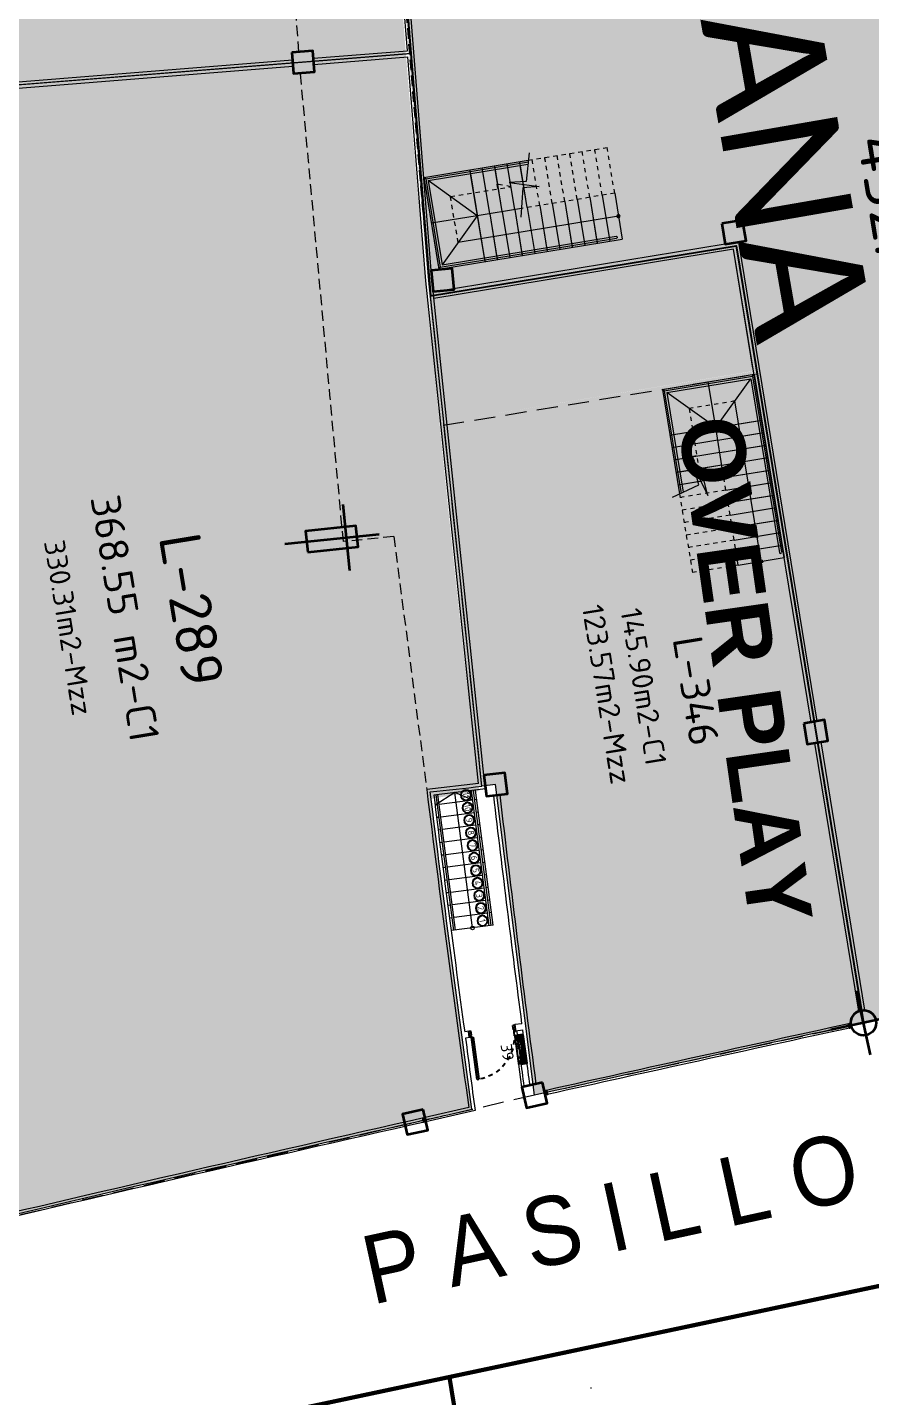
# Model space of a CAD drawing. Header units: metres. Extents: x 2 to 659295185, y -28 to 1124222152.
# Drawn here: x 655485.96 to 655505.94, y 1126434.45 to 1126466.88 of the extents above; entities that cross this region are included whole.
import ezdxf
from ezdxf.enums import TextEntityAlignment as Align

# ---------------------------------------------------------------- set-up
doc = ezdxf.new("R2010")
doc.units = ezdxf.units.M
doc.header["$MEASUREMENT"] = 0
for name, pattern in [('CCSM_C1_CUERPO CK$0$CONTINUA', [0]), ('CCSM_C1_CUERPO CK$0$DASHED', [0.75, 0.5, -0.25]), ('CCSM_C1_CUERPO CK$0$HIDDEN', [0.375, 0.25, -0.125]), ('CCSM_C1_CUERPO EL$0$DASHED', [0.75, 0.5, -0.25]), ('CCSM_C1_CUERPO QR$0$CONTINUA', [0]), ('CCSM_C1_CUERPO QR$0$DASHED2', [0.375, 0.25, -0.125]), ('CCSM_C1_CUERPO QR$0$HIDDEN', [0.375, 0.25, -0.125]), ('CONTINUA', [0]), ('DASHDOT', [1, 0.5, -0.25, 0, -0.25]), ('DASHED', [0.75, 0.5, -0.25]), ('HIDDEN', [0.375, 0.25, -0.125])]:
    doc.linetypes.add(name, pattern=pattern)
doc.layers.get('0').update_dxf_attribs({"linetype": 'CONTINUOUS'})
for name, color, linetype in [('AREAS ESTACIONAMIENTO', 150, 'CONTINUOUS'), ('CCSM_C1_CUERPO BJ$0$A-LOCAL ID', 7, 'CONTINUOUS'), ('CCSM_C1_CUERPO BJ$0$ID_Nº LOCAL', 7, 'CONTINUOUS'), ('CCSM_C1_CUERPO CK$0$A-EQUIPOS', 9, 'CONTINUOUS'), ('CCSM_C1_CUERPO CK$0$A-FRENTE DE LOCAL', 4, 'CONTINUOUS'), ('CCSM_C1_CUERPO CK$0$A-LOCAL ID', 7, 'CONTINUOUS'), ('CCSM_C1_CUERPO CK$0$A-MARCOS LOCALES', 4, 'CONTINUOUS'), ('CCSM_C1_CUERPO CK$0$A-PARED', 2, 'CCSM_C1_CUERPO CK$0$CONTINUA'), ('CCSM_C1_CUERPO CK$0$A-PROYECCIONES SUP', 5, 'CCSM_C1_CUERPO CK$0$DASHED'), ('CCSM_C1_CUERPO CK$0$ID_AREA EXACTA', 7, 'CONTINUOUS'), ('CCSM_C1_CUERPO CK$0$ID_Nº LOCAL', 7, 'CONTINUOUS'), ('CCSM_C1_CUERPO CK$0$ID_RUBRO', 7, 'CONTINUOUS'), ('CCSM_C1_CUERPO EL$0$A-PROYECCIONES', 5, 'CCSM_C1_CUERPO EL$0$DASHED'), ('CCSM_C1_CUERPO QR$0$A-EQUIPOS', 9, 'CONTINUOUS'), ('CCSM_C1_CUERPO QR$0$A-FRENTE DE LOCAL', 4, 'CONTINUOUS'), ('CCSM_C1_CUERPO QR$0$A-LOCAL ID', 7, 'CONTINUOUS'), ('CCSM_C1_CUERPO QR$0$A-MARCOS LOCALES', 4, 'CONTINUOUS'), ('CCSM_C1_CUERPO QR$0$A-PARED', 2, 'CCSM_C1_CUERPO QR$0$CONTINUA'), ('CCSM_C1_CUERPO QR$0$A-PUERTA', 5, 'CCSM_C1_CUERPO QR$0$CONTINUA'), ('CCSM_C1_CUERPO QR$0$A-VISTA 4', 8, 'CONTINUOUS'), ('CCSM_C1_CUERPO QR$0$A_PROYECCION', 5, 'CONTINUOUS'), ('CCSM_C1_CUERPO QR$0$ID_AREA EXACTA', 7, 'CONTINUOUS'), ('CCSM_C1_CUERPO QR$0$ID_Nº LOCAL', 7, 'CONTINUOUS'), ('CCSM_C1_CUERPO QR$0$ID_RUBRO', 7, 'CONTINUOUS'), ('CCSM_XREF KIOSKOSE$0$Kiosco General', 154, 'CONTINUOUS')]:
    doc.layers.add(name, color=color, linetype=linetype)
doc.layers.add('CCSM_C1_CUERPO CK$0$A-AREAS COMERCIALES', color=151, linetype='CONTINUOUS', plot=False)
doc.layers.add('CCSM_C1_CUERPO QR$0$A-AREAS COMERCIALES', color=151, linetype='CONTINUOUS', plot=False)
for name, color, linetype, lineweight in [('CCSM_C1_CUERPO CK$0$ENUMERACIÓN DE CAJETIN DE EXTINSIÓN', 8, 'CONTINUOUS', 0), ('CCSM_XREF ESTRUCTURA15$0$E-CA-COLUMNA', 2, 'CONTINUOUS', 35), ('CCSM_XREF ESTRUCTURA15$0$E-CK-COLUMNA', 2, 'CONTINUOUS', 35), ('CCSM_XREF ESTRUCTURA15$0$E-CQ-COLUMNA', 2, 'CONTINUOUS', 35), ('LOCALES ASIGNADOS', 41, 'DASHDOT', 0), ('NOMBRES LOCATARIOS', 7, 'CONTINUA', 0), ('PTO DE UNIÓN', 57, 'CONTINUOUS', 50), ('XREF ESCALERAS', 252, 'CONTINUOUS', 0)]:
    doc.layers.add(name, color=color, linetype=linetype, lineweight=lineweight)
doc.styles.add('CCSM_C1_CUERPO BJ$0$ROMANS', font='romans__.ttf')
doc.styles.add('CCSM_C1_CUERPO BJ$0$sigo', font='arial.ttf', dxfattribs={"width": 0.9})
doc.styles.add('CCSM_C1_CUERPO CK$0$ROMANS', font='romans__.ttf')
doc.styles.add('CCSM_C1_CUERPO QR$0$ROMANS', font='romans__.ttf')
doc.styles.get("Standard").update_dxf_attribs({"font": 'tahoma.ttf'})

# ---------------------------------------------------------------- blocks, each defined once
blk = doc.blocks.new('CCSM_C1_CUERPO QR$0$IDENT LOCAL')
at = {"style": 'CCSM_C1_CUERPO QR$0$ROMANS'}
for tag, height, p in [('NºLOCAL', 0.7, (0.038, 1.827)), ('AREA-EXACTA', 0.5, (0, 0.85)), ('RUBRO', 0.35, (0, 0)), ('USO', 0.35, (0, -0.85))]:
    blk.add_attdef(tag, text='', height=height, dxfattribs=at).set_placement(p, align=Align.BOTTOM_CENTER)
blk = doc.blocks.new('CCSM_C1_CUERPO CK$0$MARCO LOCAL-COLUMNA')
at = {"layer": 'CCSM_C1_CUERPO CK$0$A-MARCOS LOCALES'}
for points in [[(655585.123, 1126575.588), (655585.173, 1126575.588), (655585.173, 1126575.488), (655585.123, 1126575.488)], [(655585.128, 1126575.583), (655585.168, 1126575.583), (655585.168, 1126575.493), (655585.128, 1126575.493)]]:
    blk.add_lwpolyline(points, close=True, dxfattribs=at)
blk = doc.blocks.new('CCSM_C1_CUERPO CK$0$CAJA DE MANGUERA')
for points in [[(0.444, 0.073), (0.473, -0.106), (0.44, -0.111), (0.417, 0.034), (-0.406, -0.1), (-0.382, -0.246), (-0.415, -0.251), (-0.444, -0.073)], [(0.417, 0.034), (0.44, -0.111), (-0.382, -0.246), (-0.406, -0.1)], [(0.299, 0.008), (0.393, -0.108), (0.246, -0.132)], [(-0.378, -0.123), (-0.288, -0.201), (-0.303, -0.111), (-0.363, -0.214)]]:
    blk.add_lwpolyline(points, close=True)
for points in [[(-0.295, -0.156), (-0.019, -0.111), (-0.012, -0.152)], [(-0.248, -0.149), (-0.241, -0.193)], [(-0.196, -0.14), (-0.189, -0.185)], [(-0.151, -0.133), (-0.144, -0.177)], [(-0.107, -0.125), (-0.1, -0.17)], [(-0.062, -0.118), (-0.055, -0.163)]]:
    blk.add_lwpolyline(points)
blk = doc.blocks.new('CCSM_C1_CUERPO CK$0$IDENT LOCAL')
at = {"style": 'CCSM_C1_CUERPO CK$0$ROMANS'}
for tag, height, p in [('AREA-EXACTA', 0.5, (0.869, 0.18)), ('NºLOCAL', 0.7, (1.954, 0.057)), ('RUBRO', 0.35, (0, 0)), ('USO', 0.35, (-0.839, -0.137))]:
    blk.add_attdef(tag, text='', height=height, rotation=279.3085, dxfattribs=at).set_placement(p, align=Align.BOTTOM_CENTER)
blk = doc.blocks.new('CCSM_C1_CUERPO QR$0$MARCO LOCAL-COLUMNA')
at = {"layer": 'CCSM_C1_CUERPO QR$0$A-MARCOS LOCALES'}
for points in [[(655585.123, 1126575.588), (655585.173, 1126575.588), (655585.173, 1126575.488), (655585.123, 1126575.488)], [(655585.128, 1126575.583), (655585.168, 1126575.583), (655585.168, 1126575.493), (655585.128, 1126575.493)]]:
    blk.add_lwpolyline(points, close=True, dxfattribs=at)
blk = doc.blocks.new('CCSM_C1_CUERPO QR$0$NUM ESCALON')
blk.add_circle((0, 0), 0.12)
at = {"style": 'CCSM_C1_CUERPO QR$0$ROMANS', "width": 0.75}
blk.add_attdef('00', text='', height=0.15, dxfattribs=at).set_placement((0, 0), align=Align.MIDDLE_CENTER)
blk = doc.blocks.new('CCSM_C1_CUERPO QR$0$P-IZQ 110-15')
for p, q in [((0.045, 1.01), (0.085, 1.01)), ((0.045, 1.01), (0.045, 0)), ((0.085, 0), (0.085, 1.01)), ((0, -0.015), (0.015, -0.015)), ((0, -0.015), (0, -0.135)), ((0, -0.135), (0.015, -0.135)), ((0.015, 0), (0.035, 0)), ((0.015, -0.015), (0.015, 0)), ((0.015, -0.135), (0.015, -0.15)), ((0.015, -0.15), (0.05, -0.15)), ((0.035, 0), (0.035, -0.045)), ((0.035, -0.045), (0.05, -0.045)), ((0.045, 0), (0.085, 0)), ((0.05, -0.045), (0.05, -0.15)), ((1.065, -0.045), (1.05, -0.045)), ((1.05, -0.045), (1.05, -0.15)), ((1.085, -0.15), (1.05, -0.15)), ((1.065, 0), (1.065, -0.045)), ((1.085, 0), (1.065, 0)), ((1.085, -0.015), (1.085, 0)), ((1.1, -0.015), (1.085, -0.015)), ((1.1, -0.135), (1.085, -0.135)), ((1.085, -0.135), (1.085, -0.15)), ((1.1, -0.015), (1.1, -0.135))]:
    blk.add_line(p, q)
at = {"color": 8, "linetype": 'CCSM_C1_CUERPO QR$0$DASHED2', "ltscale": 0.05}
blk.add_arc((0.045, 0), 1.011, 360, 87.732, dxfattribs=at)
blk = doc.blocks.new('CCSM_C1_CUERPO QR$0$CAJA DE MANGUERA')
for points in [[(0.444, 0.073), (0.473, -0.106), (0.44, -0.111), (0.417, 0.034), (-0.406, -0.1), (-0.382, -0.246), (-0.415, -0.251), (-0.444, -0.073)], [(0.417, 0.034), (0.44, -0.111), (-0.382, -0.246), (-0.406, -0.1)], [(0.299, 0.008), (0.393, -0.108), (0.246, -0.132)], [(-0.378, -0.123), (-0.288, -0.201), (-0.303, -0.111), (-0.363, -0.214)]]:
    blk.add_lwpolyline(points, close=True)
for points in [[(-0.295, -0.156), (-0.019, -0.111), (-0.012, -0.152)], [(-0.248, -0.149), (-0.241, -0.193)], [(-0.196, -0.14), (-0.189, -0.185)], [(-0.151, -0.133), (-0.144, -0.177)], [(-0.107, -0.125), (-0.1, -0.17)], [(-0.062, -0.118), (-0.055, -0.163)]]:
    blk.add_lwpolyline(points)
blk = doc.blocks.new('CCSM_XREF ESTRUCTURA15$0$CCSM_COLUMNA REC')
at = {"layer": 'CCSM_XREF ESTRUCTURA15$0$E-CA-COLUMNA'}
blk.add_lwpolyline([(-0.25, -0.25), (0.25, -0.25), (0.25, 0.25), (-0.25, 0.25)], close=True, dxfattribs=at)
blk = doc.blocks.new('CCSM_XREF ESTRUCTURA15$0$CCSM_COLUM REDONDA')
at = {"color": 5}
for p, q in [((0, 0.774), (0, -0.774)), ((-0.789, 0), (0.789, 0))]:
    blk.add_line(p, q, dxfattribs=at)
blk.add_circle((0, 0), 0.3)
blk = doc.blocks.new('CCSM_XREF ESTRUCTURA15$0$COL REC 120X50')
at = {"color": 5}
for p, q in [((0, -0.789), (0, 0.789)), ((-1.474, 0), (0.774, 0))]:
    blk.add_line(p, q, dxfattribs=at)
blk.add_lwpolyline([(-0.95, -0.25), (0.25, -0.25), (0.25, 0.25), (-0.95, 0.25)], close=True)
blk = doc.blocks.new('CCSM_C1_CUERPO BJ$0$IDENT LOCAL')
at = {"style": 'CCSM_C1_CUERPO BJ$0$ROMANS'}
for tag, height, p in [('AREA-EXACTA', 0.5, (0.587, 0.096)), ('NºLOCAL', 0.7, (1.17, 0.119)), ('RUBRO', 0.35, (0, 0)), ('USO', 0.35, (-0.587, -0.096))]:
    blk.add_attdef(tag, text='', height=height, rotation=279.3085, dxfattribs=at).set_placement(p, align=Align.BOTTOM_CENTER)
blk = doc.blocks.new('stairs')
at = {"layer": 'XREF ESCALERAS'}
for p, q in [((655586.147, 1126406.541), (655586.147, 1126404.035)), ((655586.147, 1126406.541), (655588.347, 1126406.541)), ((655586.147, 1126406.541), (655586.147, 1126404.035)), ((655586.147, 1126406.541), (655588.347, 1126406.541)), ((655586.187, 1126406.501), (655586.147, 1126406.541)), ((655586.187, 1126406.501), (655588.307, 1126406.501)), ((655586.187, 1126406.501), (655586.187, 1126404.035)), ((655586.237, 1126406.541), (655588.257, 1126406.541)), ((655586.237, 1126406.451), (655588.257, 1126406.451)), ((655586.237, 1126406.451), (655586.237, 1126404.057)), ((655587.247, 1126405.441), (655586.237, 1126406.451)), ((655587.247, 1126405.441), (655587.247, 1126406.541)), ((655587.247, 1126405.441), (655587.247, 1126406.541)), ((655587.247, 1126405.441), (655588.257, 1126406.451)), ((655588.257, 1126406.451), (655588.257, 1126402.274)), ((655588.307, 1126406.501), (655588.347, 1126406.541)), ((655588.307, 1126406.501), (655588.307, 1126402.275)), ((655588.347, 1126406.541), (655588.347, 1126402.141)), ((655588.347, 1126406.541), (655588.347, 1126402.141)), ((655587.797, 1126402.141), (655587.797, 1126405.991)), ((655586.147, 1126405.441), (655586.187, 1126405.441)), ((655586.147, 1126405.441), (655588.347, 1126405.441)), ((655586.237, 1126405.441), (655588.257, 1126405.441)), ((655587.247, 1126404.376), (655587.247, 1126405.441)), ((655587.247, 1126404.376), (655587.247, 1126405.441)), ((655588.307, 1126405.441), (655588.347, 1126405.441)), ((655586.187, 1126405.141), (655586.147, 1126405.141)), ((655587.247, 1126405.141), (655586.147, 1126405.141)), ((655587.247, 1126405.141), (655586.237, 1126405.141)), ((655587.247, 1126405.141), (655588.257, 1126405.141)), ((655587.247, 1126405.141), (655588.347, 1126405.141)), ((655588.307, 1126405.141), (655588.347, 1126405.141)), ((655586.187, 1126404.841), (655586.147, 1126404.841)), ((655587.247, 1126404.841), (655586.147, 1126404.841)), ((655587.247, 1126404.841), (655586.237, 1126404.841)), ((655587.247, 1126404.841), (655588.257, 1126404.841)), ((655587.247, 1126404.841), (655588.347, 1126404.841)), ((655588.307, 1126404.841), (655588.347, 1126404.841)), ((655586.187, 1126404.541), (655586.147, 1126404.541)), ((655587.247, 1126404.541), (655586.147, 1126404.541)), ((655587.247, 1126404.541), (655586.237, 1126404.541)), ((655587.247, 1126404.541), (655588.257, 1126404.541)), ((655587.247, 1126404.541), (655588.347, 1126404.541)), ((655588.307, 1126404.541), (655588.347, 1126404.541)), ((655586.187, 1126404.241), (655586.147, 1126404.241)), ((655587.247, 1126404.241), (655586.147, 1126404.241)), ((655587.247, 1126404.241), (655586.237, 1126404.241)), ((655587.247, 1126404.241), (655588.257, 1126404.241)), ((655587.247, 1126404.241), (655588.347, 1126404.241)), ((655588.307, 1126404.241), (655588.347, 1126404.241)), ((655587.247, 1126403.941), (655588.257, 1126403.941)), ((655587.247, 1126403.941), (655588.347, 1126403.941)), ((655588.307, 1126403.941), (655588.347, 1126403.941)), ((655587.247, 1126403.641), (655588.257, 1126403.641)), ((655587.247, 1126403.641), (655588.347, 1126403.641)), ((655588.307, 1126403.641), (655588.347, 1126403.641)), ((655587.247, 1126403.341), (655588.257, 1126403.341)), ((655587.247, 1126403.341), (655588.347, 1126403.341)), ((655588.307, 1126403.341), (655588.347, 1126403.341)), ((655587.247, 1126403.041), (655588.257, 1126403.041)), ((655587.247, 1126403.041), (655588.347, 1126403.041)), ((655588.307, 1126403.041), (655588.347, 1126403.041)), ((655587.247, 1126402.741), (655588.257, 1126402.741)), ((655587.247, 1126402.741), (655588.347, 1126402.741)), ((655588.307, 1126402.741), (655588.347, 1126402.741)), ((655587.247, 1126402.441), (655588.257, 1126402.441)), ((655587.247, 1126402.441), (655588.347, 1126402.441)), ((655588.307, 1126402.441), (655588.347, 1126402.441)), ((655587.247, 1126402.141), (655588.347, 1126402.141)), ((655587.247, 1126402.141), (655588.347, 1126402.141))]:
    blk.add_line(p, q, dxfattribs=at)
at = {"layer": 'XREF ESCALERAS', "linetype": 'CCSM_C1_CUERPO CK$0$HIDDEN', "ltscale": 0.02}
for p, q in [((655587.247, 1126402.141), (655587.247, 1126404.376)), ((655587.247, 1126402.141), (655587.247, 1126404.376)), ((655586.147, 1126404.035), (655586.147, 1126404.032)), ((655586.187, 1126403.941), (655586.147, 1126403.941)), ((655586.187, 1126404.035), (655586.187, 1126404.043)), ((655586.187, 1126403.641), (655586.147, 1126403.641)), ((655586.187, 1126403.341), (655586.147, 1126403.341)), ((655586.187, 1126403.041), (655586.147, 1126403.041)), ((655586.187, 1126402.741), (655586.147, 1126402.741)), ((655586.187, 1126402.441), (655586.147, 1126402.441))]:
    blk.add_line(p, q, dxfattribs=at)
at = {"layer": 'XREF ESCALERAS', "linetype": 'HIDDEN', "ltscale": 0.02}
for p, q in [((655586.147, 1126404.035), (655586.147, 1126402.141)), ((655587.247, 1126403.941), (655586.147, 1126403.941)), ((655587.247, 1126403.641), (655586.147, 1126403.641)), ((655587.247, 1126403.341), (655586.147, 1126403.341)), ((655587.247, 1126403.041), (655586.147, 1126403.041)), ((655587.247, 1126402.741), (655586.147, 1126402.741)), ((655587.247, 1126402.441), (655586.147, 1126402.441)), ((655587.247, 1126402.141), (655586.147, 1126402.141)), ((655587.247, 1126402.141), (655586.147, 1126402.141))]:
    blk.add_line(p, q, dxfattribs=at)
at = {"layer": 'XREF ESCALERAS', "linetype": 'CCSM_C1_CUERPO CK$0$HIDDEN', "ltscale": 0.02}
blk.add_lwpolyline([(655587.797, 1126405.991), (655586.697, 1126405.991), (655586.697, 1126404.541), (655586.585, 1126404.861), (655586.697, 1126404.862)], dxfattribs=at)
at = {"layer": 'XREF ESCALERAS'}
blk.add_lwpolyline([(655585.973, 1126403.983), (655586.636, 1126404.168), (655586.594, 1126404.565), (655586.802, 1126403.885), (655586.771, 1126404.266), (655587.451, 1126404.424)], dxfattribs=at)
blk.add_circle((655587.797, 1126402.141), 0.0379, dxfattribs=at)
blk.add_circle((655587.797, 1126402.141), 0.0379, dxfattribs=at)
blk.add_arc((655588.282, 1126402.276), 0.0251, 184.3725, 356.1588, dxfattribs=at)

msp = doc.modelspace()

# ---------------------------------------------------------------- hatches: boundary and pattern name
at = {"layer": 'LOCALES ASIGNADOS'}
h = msp.add_hatch(color=256, dxfattribs=at)
edge = h.paths.add_edge_path()
edge.add_line((655523.1959, 1126484.6977), (655511.4574, 1126482.7737))
edge.add_arc((492466.1192, 1099756.7687), 165221.2506, 9.306558127, 9.309002861, ccw=False)
edge.add_line((655512.5976, 1126475.8167), (655524.4397, 1126477.7575))
edge.add_arc((655211.3975, 1126425.2356), 317.4177, 9.524316, 10.79705)
h = msp.add_hatch(color=256, dxfattribs=at)
edge = h.paths.add_edge_path()
edge.add_arc((219491.1056, 1054914.3756), 441878.9229, 9.308049718, 9.309563548, ccw=False)
edge.add_line((655551.8097, 1126384.9626), (655564.5398, 1126387.0492))
edge.add_line((655564.5398, 1126387.0492), (655562.5867, 1126398.9652))
edge.add_line((655562.5867, 1126398.9652), (655552.3922, 1126397.2942))
edge.add_line((655552.3922, 1126397.2942), (655552.4569, 1126396.8995))
edge.add_line((655552.4569, 1126396.8995), (655549.9212, 1126396.4839))
h = msp.add_hatch(color=256, dxfattribs=at)
edge = h.paths.add_edge_path()
edge.add_line((655513.5683, 1126469.8955), (655525.4103, 1126471.8365))
edge.add_arc((823004.9948, 1153921.5169), 169714.1602, 189.307944851, 189.309970477)
edge.add_line((655526.3809, 1126465.9155), (655514.5388, 1126463.9745))
edge.add_line((655514.5388, 1126463.9745), (655513.5683, 1126469.8955))
h = msp.add_hatch(color=256, dxfattribs=at)
edge = h.paths.add_edge_path()
edge.add_arc((656304.2597, 1126527.4288), 811.6425, 183.5284058, 184.3225251, ccw=False)
edge.add_line((655494.1558, 1126477.4776), (655479.7417, 1126476.6645))
edge.add_arc((656147.0707, 1126515.698), 668.4696, 183.3475427, 183.8437077)
edge.add_line((655480.1047, 1126470.8872), (655468.1326, 1126470.0696))
edge.add_arc((655979.3002, 1126504.8471), 512.3493, 183.89215, 184.555376)
edge.add_line((655468.5694, 1126464.155), (655480.5314, 1126465.1077))
edge.add_line((655480.5314, 1126465.1077), (655494.9259, 1126466.2547))
for points in [[(655512.5977, 1126475.8165), (655494.4546, 1126472.8431), (655495.7225, 1126457.5189), (655503.234, 1126458.7551), (655505.7664, 1126443.305), (655517.5195, 1126445.7884)], [(655503.2349, 1126458.7505), (655495.741, 1126457.5222), (655496.6593, 1126448.903), (655497.0529, 1126448.9483), (655497.973, 1126441.5898), (655505.7666, 1126443.3046)]]:
    msp.add_hatch(color=256, dxfattribs=at).paths.add_polyline_path(points)
h = msp.add_hatch(color=256, dxfattribs=at)
edge = h.paths.add_edge_path()
edge.add_arc((656009.1663, 1126508.7543), 515.9936, 184.724491, 186.672698, ccw=False)
edge.add_line((655494.9259, 1126466.2547), (655480.5331, 1126465.1078))
edge.add_arc((655969.9555, 1126503.871), 490.955, 184.528486, 186.556309)
edge.add_line((655482.2112, 1126447.814), (655482.9545, 1126441.6668))
edge.add_arc((655979.8368, 1126504.8748), 500.8865, 187.249611, 187.645227)
edge.add_arc((655759.3729, 1125272.1307), 1198.3174, 102.6725798, 103.3146205, ccw=False)
edge.add_arc((656125.5777, 1126527.4727), 634.9713, 187.134388, 187.8036973, ccw=False)
edge.add_line((655495.5227, 1126448.6112), (655496.668, 1126448.7971))
h = msp.add_hatch(color=256, dxfattribs=at)
edge = h.paths.add_edge_path()
edge.add_line((655527.1552, 1126387.0016), (655538.9973, 1126388.9427))
edge.add_arc((823018.0965, 1153841.5836), 169714.1602, 189.306932041, 189.308957667, ccw=False)
edge.add_line((655538.0268, 1126394.8637), (655526.1848, 1126392.9226))
edge.add_line((655526.1848, 1126392.9226), (655527.1552, 1126387.0016))
h.paths.add_polyline_path([(655539.9677, 1126383.0216), (655538.9972, 1126388.9427), (655527.1552, 1126387.0017), (655528.1257, 1126381.0806)])

# ---------------------------------------------------------------- linework, layer by layer
at = {"layer": 'AREAS ESTACIONAMIENTO'}
msp.add_lwpolyline([(655494.5178, 1126472.8496), (655495.0433, 1126466.2634), (655495.5101, 1126460.5261), (655502.7493, 1126461.7127), (655505.7665, 1126443.3056), (655509.7591, 1126444.1491), (655513.7881, 1126444.9991), (655515.303, 1126445.3154), (655517.5223, 1126445.7756), (655512.5981, 1126475.8157)], close=True, dxfattribs=at)
at = {"layer": 'CCSM_C1_CUERPO CK$0$A-AREAS COMERCIALES', "lineweight": 5}
msp.add_lwpolyline([(655496.727, 1126448.91, -0.0000303), (655495.5101, 1126460.5261), (655502.7493, 1126461.7127), (655504.5974, 1126450.4382), (655504.6378, 1126450.1915), (655505.7667, 1126443.3045, 0.0016637), (655497.9731, 1126441.5897), (655497.0529, 1126448.9482), (655496.727, 1126448.91)], format="xyb", dxfattribs=at)
at = {"layer": 'CCSM_C1_CUERPO CK$0$A-FRENTE DE LOCAL', "lineweight": 5}
for centre, radius, start, end in [((655756.9832, 1125283.0849), 1187.1554, 102.2342574, 102.5880455), ((655756.8608, 1125283.6367), 1186.4902, 102.2341313, 102.5880887)]:
    msp.add_arc(centre, radius, start, end, dxfattribs=at)
at = {"layer": 'CCSM_C1_CUERPO CK$0$A-PARED', "lineweight": 5}
for p, q in [((655494.9626, 1126466.3322), (655494.4397, 1126472.8849)), ((655495.5282, 1126461.1288), (655494.6097, 1126472.6398)), ((655495.3974, 1126460.8824), (655494.9745, 1126466.1827)), ((655496.6447, 1126448.9758), (655495.3974, 1126460.8824)), ((655496.7755, 1126449.1674), (655495.5746, 1126460.6309)), ((655504.7523, 1126449.9569), (655504.6042, 1126449.9326)), ((655504.6042, 1126449.9326), (655505.6457, 1126443.579)), ((655504.7523, 1126449.9569), (655505.7937, 1126443.6033)), ((655505.7937, 1126443.6033), (655505.6457, 1126443.5791)), ((655497.6755, 1126443.2835), (655497.5075, 1126443.2618)), ((655497.5075, 1126443.2619), (655497.5265, 1126443.1131)), ((655498.1624, 1126441.8882), (655498.016, 1126441.8555))]:
    msp.add_line(p, q, dxfattribs=at)
for points in [[(655502.4905, 1126461.7463), (655495.5765, 1126460.613)], [(655504.5234, 1126450.426), (655502.6875, 1126461.6266), (655495.5921, 1126460.4636)], [(655503.1486, 1126458.8144), (655502.6876, 1126461.6269)], [(655503.1486, 1126458.8144), (655502.6876, 1126461.6269)], [(655504.6714, 1126450.4503), (655502.8112, 1126461.7989)], [(655497.5265, 1126443.1131), (655497.6947, 1126443.1348)]]:
    msp.add_lwpolyline(points, dxfattribs=at)
for points in [[(655497.6755, 1126443.2835, -0.002802), (655497.0076, 1126448.6912, -0.002802)], [(655497.6755, 1126443.2835, -0.002802), (655497.0076, 1126448.6912, -0.002802)], [(655498.0144, 1126441.8483, -0.0035564), (655497.1566, 1126448.7087, -0.0035564)], [(655498.0144, 1126441.8483, -0.0035564), (655497.1566, 1126448.7087, -0.0035564)], [(655497.729, 1126441.804, -0.0006808), (655497.5571, 1126443.1168)], [(655497.8666, 1126441.8221, -0.0006808), (655497.6947, 1126443.1348)]]:
    msp.add_lwpolyline(points, format="xyb", dxfattribs=at)
at = {"layer": 'CCSM_C1_CUERPO CK$0$A-PROYECCIONES SUP', "lineweight": 5, "ltscale": 0.5}
msp.add_lwpolyline([(655493.8546, 1126484.8285, 0.0121717), (655495.5009, 1126460.6006, 0.8825871)], format="xyb", dxfattribs=at)
at = {"layer": 'CCSM_C1_CUERPO CK$0$A-PROYECCIONES SUP', "color": 5, "lineweight": 5}
msp.add_lwpolyline([(655495.8084, 1126457.459), (655495.8084, 1126457.459), (655503.2467, 1126458.6782)], dxfattribs=at)
at = {"layer": 'CCSM_C1_CUERPO EL$0$A-PROYECCIONES', "lineweight": 5}
msp.add_lwpolyline([(655418.2129, 1126420.7692, -0.0062103), (655448.1361, 1126429.2504, -0.0092237), (655497.973, 1126441.5898, -0.0058318), (655529.2922, 1126448.1525), (655528.7944, 1126451.1899, -0.0194724), (655624.9805, 1126465.907, -0.0707147)], format="xyb", dxfattribs=at)
at = {"layer": 'CCSM_C1_CUERPO QR$0$A-AREAS COMERCIALES', "lineweight": 5}
msp.add_lwpolyline([(655495.0433, 1126466.2634), (655494.5145, 1126472.89), (655494.5145, 1126472.89), (655494.2611, 1126477.5082), (655479.7434, 1126476.6644), (655480.1047, 1126470.887), (655468.1276, 1126470.069), (655468.5693, 1126464.1548), (655495.0433, 1126466.2634)], close=True, dxfattribs=at)
msp.add_lwpolyline([(655495.0433, 1126466.2634), (655480.5314, 1126465.1075, 0.0115661), (655482.9042, 1126442.0635), (655482.9545, 1126441.6667, 0.0017262), (655483.4028, 1126438.2373, -0.002522), (655495.2189, 1126440.9707, -0.0004526), (655495.9176, 1126441.1283), (655496.4869, 1126441.2565, -0.0029855), (655495.5022, 1126448.7751, 0.0084974), (655496.727, 1126448.91), (655496.4707, 1126451.3567), (655496.1858, 1126454.0769), (655495.8235, 1126457.5349), (655495.4721, 1126460.8893), (655495.0433, 1126466.2634)], format="xyb", dxfattribs=at)
at = {"layer": 'CCSM_C1_CUERPO QR$0$A-FRENTE DE LOCAL', "lineweight": 5}
for centre, radius, start, end in [((655784.6962, 1125163.2933), 1310.1111, 102.7580072, 103.28275), ((655784.7072, 1125163.2452), 1310.0605, 102.7580155, 103.2827361)]:
    msp.add_arc(centre, radius, start, end, dxfattribs=at)
at = {"layer": 'CCSM_C1_CUERPO QR$0$A-PARED', "lineweight": 5}
for p, q in [((655480.7747, 1126465.2022), (655492.2383, 1126466.1152)), ((655492.7368, 1126466.1549), (655494.9626, 1126466.3322)), ((655492.7487, 1126466.0054), (655494.9745, 1126466.1827)), ((655480.7866, 1126465.0527), (655492.2503, 1126465.9657)), ((655496.6447, 1126448.9758), (655495.4201, 1126448.832)), ((655496.4183, 1126443.1065), (655496.319, 1126443.0937)), ((655496.4183, 1126443.1065), (655496.4375, 1126442.9577)), ((655496.4375, 1126442.9577), (655496.3383, 1126442.9449)), ((655496.4175, 1126441.2972), (655495.3795, 1126441.0597)), ((655496.5645, 1126441.2282), (655495.4016, 1126440.9621))]:
    msp.add_line(p, q, dxfattribs=at)
for points in [[(655495.4201, 1126448.832, 0.0043354), (655496.4175, 1126441.2972, 0.0043354)], [(655495.5868, 1126448.7005, 0.0032309), (655496.319, 1126443.0937)], [(655496.3383, 1126442.9449, 0.0009895), (655496.5645, 1126441.2282)]]:
    msp.add_lwpolyline(points, format="xyb", dxfattribs=at)
for points in [[(655496.8134, 1126448.8446), (655495.5865, 1126448.7005)], [(655497.6745, 1126441.7791), (655497.6035, 1126442.3214)]]:
    msp.add_lwpolyline(points, dxfattribs=at)
msp.add_arc((655979.8368, 1126504.8759), 488.6367, 184.553846, 184.562636, dxfattribs=at)
at = {"layer": 'CCSM_C1_CUERPO QR$0$A-VISTA 4', "lineweight": 5}
for points in [[(655496.5094, 1126448.579), (655496.0825, 1126448.7587), (655495.617, 1126448.4623)], [(655495.6355, 1126448.7063), (655496.0556, 1126445.4941)], [(655496.1051, 1126445.5006), (655495.6852, 1126448.7121)], [(655496.5094, 1126448.579), (655495.7161, 1126448.4753)], [(655496.5018, 1126445.5525), (655496.0825, 1126448.7587)], [(655496.8984, 1126445.6043), (655496.4798, 1126448.8054)], [(655496.948, 1126445.6108), (655496.5294, 1126448.8112)], [(655496.6085, 1126448.592), (655496.559, 1126448.5855)], [(655496.9975, 1126445.6173), (655496.5791, 1126448.8171)], [(655495.6666, 1126448.4688), (655495.617, 1126448.4623)], [(655496.5483, 1126448.2816), (655495.755, 1126448.1778)], [(655496.6474, 1126448.2945), (655496.5979, 1126448.288)], [(655495.7055, 1126448.1713), (655495.6559, 1126448.1649)], [(655496.5872, 1126447.9841), (655495.7939, 1126447.8804)], [(655496.6863, 1126447.9971), (655496.6368, 1126447.9906)], [(655495.7444, 1126447.8739), (655495.6948, 1126447.8674)], [(655496.6261, 1126447.6866), (655495.8328, 1126447.5829)], [(655496.7252, 1126447.6996), (655496.6757, 1126447.6931)], [(655495.7833, 1126447.5764), (655495.7337, 1126447.5699)], [(655495.8222, 1126447.2789), (655495.7726, 1126447.2725)], [(655496.665, 1126447.3892), (655495.8717, 1126447.2854)], [(655496.7641, 1126447.4021), (655496.7146, 1126447.3956)], [(655495.8611, 1126446.9815), (655495.8115, 1126446.975)], [(655496.7039, 1126447.0917), (655495.9106, 1126446.988)], [(655496.803, 1126447.1047), (655496.7535, 1126447.0982)], [(655495.9, 1126446.684), (655495.8504, 1126446.6775)], [(655496.7428, 1126446.7942), (655495.9495, 1126446.6905)], [(655496.8419, 1126446.8072), (655496.7924, 1126446.8007)], [(655495.9389, 1126446.3865), (655495.8893, 1126446.3801)], [(655496.7817, 1126446.4968), (655495.9884, 1126446.393)], [(655496.8808, 1126446.5097), (655496.8313, 1126446.5032)], [(655495.9778, 1126446.0891), (655495.9282, 1126446.0826)], [(655496.8206, 1126446.1993), (655496.0273, 1126446.0955)], [(655496.9197, 1126446.2123), (655496.8702, 1126446.2058)], [(655496.0167, 1126445.7916), (655495.9671, 1126445.7851)], [(655496.8595, 1126445.9018), (655496.0662, 1126445.7981)], [(655496.9586, 1126445.9148), (655496.9091, 1126445.9083)], [(655496.9975, 1126445.6173), (655496.006, 1126445.4876)]]:
    msp.add_lwpolyline(points, dxfattribs=at)
msp.add_circle((655496.5018, 1126445.5525), 0.043, dxfattribs=at)
at = {"layer": 'CCSM_C1_CUERPO QR$0$A_PROYECCION', "linetype": 'CCSM_C1_CUERPO QR$0$HIDDEN', "lineweight": 5}
msp.add_line((655494.6393, 1126454.8245), (655493.4447, 1126454.7029), dxfattribs=at)
msp.add_lwpolyline([(655494.6393, 1126454.8245), (655495.4201, 1126448.832)], dxfattribs=at)
for centre, radius, start, end in [((-482317.651, 1049511.3779), 1140409.4648, 3.8692641949, 3.8698072326), ((612964.0174, 1122568.0233), 42706.656, 5.22164272, 5.23659871)]:
    msp.add_arc(centre, radius, start, end, dxfattribs=at)
at = {"layer": 'CCSM_XREF KIOSKOSE$0$Kiosco General', "linetype": 'DASHED', "lineweight": 5, "const_width": 0.1}
for points in [[(655507.7098, 1126437.4048), (655495.9577, 1126434.9148), (655497.6141, 1126424.8166), (655509.455, 1126426.7574)], [(655497.6141, 1126424.8166), (655485.771, 1126422.8754), (655484.2057, 1126432.4249), (655495.9577, 1126434.9148)]]:
    msp.add_lwpolyline(points, close=True, dxfattribs=at)
at = {"layer": 'PTO DE UNIÓN', "lineweight": 5}
msp.add_circle((655499.3119, 1126434.6563), 0.004, dxfattribs=at)

# ---------------------------------------------------------------- block references
at = {"layer": 'CCSM_C1_CUERPO BJ$0$A-LOCAL ID', "lineweight": 5}
ref = msp.add_blockref('CCSM_C1_CUERPO BJ$0$IDENT LOCAL', (655501.0809, 1126442.0205), dxfattribs=dict(at, xscale=-1.250000000031891, yscale=1.25, zscale=1.25, rotation=192.3231612529098))
ref.add_attrib('NºLOCAL', 'P A S I L L O   20', dxfattribs={"layer": 'CCSM_C1_CUERPO BJ$0$ID_Nº LOCAL', "height": 1.625, "rotation": 12.32316, "style": 'CCSM_C1_CUERPO BJ$0$sigo', "width": 0.9}).set_placement((655501.9935, 1126437.8433), align=Align.BOTTOM_CENTER)
at = {"layer": 'CCSM_C1_CUERPO CK$0$A-EQUIPOS', "lineweight": 5, "xscale": -0.766719046481635, "yscale": 0.7667190465144813, "zscale": 0.7667190465888241, "rotation": 286.7639429803467}
msp.add_blockref('CCSM_C1_CUERPO CK$0$CAJA DE MANGUERA', (655497.7527, 1126442.6889), dxfattribs=at)
at = {"layer": 'CCSM_C1_CUERPO CK$0$A-LOCAL ID', "lineweight": 5}
ref = msp.add_blockref('CCSM_C1_CUERPO CK$0$IDENT LOCAL', (655506.0801, 1126459.2913), dxfattribs=dict(at, xscale=2.250000000007101, yscale=2.250000000007101, zscale=2.250000000007101, rotation=0.0001439438651642541))
ref.add_attrib('AREA-EXACTA', '452.65m2-C1', dxfattribs={"layer": 'CCSM_C1_CUERPO CK$0$ID_AREA EXACTA', "height": 1.125, "rotation": 279.3086, "style": 'CCSM_C1_CUERPO CK$0$ROMANS'}).set_placement((655508.0361, 1126459.6964), align=Align.BOTTOM_CENTER)
ref.add_attrib('RUBRO', '452.65m2 Mzz', dxfattribs={"layer": 'CCSM_C1_CUERPO CK$0$ID_RUBRO', "height": 1.125, "rotation": 279.3086, "style": 'CCSM_C1_CUERPO CK$0$ROMANS'}).set_placement((655506.0801, 1126459.2913), align=Align.BOTTOM_CENTER)
ref.add_attrib('NºLOCAL', 'L-345', dxfattribs={"layer": 'CCSM_C1_CUERPO CK$0$ID_Nº LOCAL', "height": 1.575, "rotation": 279.3086, "style": 'CCSM_C1_CUERPO CK$0$ROMANS'}).set_placement((655510.4759, 1126459.4206), align=Align.BOTTOM_CENTER)
at = {"layer": 'CCSM_C1_CUERPO CK$0$A-LOCAL ID'}
ref = msp.add_blockref('CCSM_C1_CUERPO CK$0$IDENT LOCAL', (655499.2921, 1126451.0204), dxfattribs=dict(at, rotation=0.0001439409006724268))
ref.add_attrib('AREA-EXACTA', '145.90m2-C1', dxfattribs={"layer": 'CCSM_C1_CUERPO CK$0$ID_AREA EXACTA', "height": 0.5, "rotation": 279.3086, "style": 'CCSM_C1_CUERPO CK$0$ROMANS'}).set_placement((655500.1614, 1126451.2004), align=Align.BOTTOM_CENTER)
ref.add_attrib('RUBRO', '123.57m2-Mzz', dxfattribs={"layer": 'CCSM_C1_CUERPO CK$0$ID_RUBRO', "height": 0.5, "rotation": 279.3086, "style": 'CCSM_C1_CUERPO CK$0$ROMANS'}).set_placement((655499.2921, 1126451.0204), align=Align.BOTTOM_CENTER)
ref.add_attrib('NºLOCAL', 'L-346', dxfattribs={"layer": 'CCSM_C1_CUERPO CK$0$ID_Nº LOCAL', "height": 0.7, "rotation": 279.3086, "style": 'CCSM_C1_CUERPO CK$0$ROMANS'}).set_placement((655501.2458, 1126451.0778), align=Align.BOTTOM_CENTER)
at = {"layer": 'CCSM_C1_CUERPO CK$0$A-MARCOS LOCALES', "lineweight": 5}
for p, rotation in [((253544.5734, -113472.8032), 12.2344349676168), ((261014.5946, -115873.5204), 12.57961825138828)]:
    msp.add_blockref('CCSM_C1_CUERPO CK$0$MARCO LOCAL-COLUMNA', p, dxfattribs=dict(at, rotation=rotation))
at = {"layer": 'CCSM_C1_CUERPO QR$0$A-EQUIPOS', "lineweight": 5, "xscale": 0.7667190465184881, "yscale": 0.7667190465184881, "zscale": 0.7667190465184881, "rotation": 268.1469390466167}
msp.add_blockref('CCSM_C1_CUERPO QR$0$CAJA DE MANGUERA', (655497.6963, 1126442.6815), dxfattribs=at)
at = {"layer": 'CCSM_C1_CUERPO QR$0$A-LOCAL ID', "lineweight": 5}
ref = msp.add_blockref('CCSM_C1_CUERPO QR$0$IDENT LOCAL', (655486.5433, 1126452.6027), dxfattribs=dict(at, xscale=1.399999999984247, yscale=1.399999999984247, zscale=1.399999999984247, rotation=279.3085951736142))
ref.add_attrib('RUBRO', '330.31m2-Mzz', dxfattribs={"layer": 'CCSM_C1_CUERPO QR$0$ID_RUBRO', "height": 0.49, "rotation": 279.3086, "style": 'CCSM_C1_CUERPO QR$0$ROMANS'}).set_placement((655486.5433, 1126452.6027), align=Align.BOTTOM_CENTER)
ref.add_attrib('NºLOCAL', 'L-289', dxfattribs={"layer": 'CCSM_C1_CUERPO QR$0$ID_Nº LOCAL', "height": 0.98, "rotation": 279.3086, "style": 'CCSM_C1_CUERPO QR$0$ROMANS'}).set_placement((655489.0762, 1126452.9645), align=Align.BOTTOM_CENTER)
ref.add_attrib('AREA-EXACTA', '368.55 m2-C1', dxfattribs={"layer": 'CCSM_C1_CUERPO QR$0$ID_AREA EXACTA', "height": 0.7, "rotation": 279.3086, "style": 'CCSM_C1_CUERPO QR$0$ROMANS'}).set_placement((655487.7177, 1126452.7952), align=Align.BOTTOM_CENTER)
at = {"layer": 'CCSM_C1_CUERPO QR$0$A-MARCOS LOCALES', "lineweight": 5}
for rotation in [12.70103388480345, 12.70103387178966]:
    msp.add_blockref('CCSM_C1_CUERPO QR$0$MARCO LOCAL-COLUMNA', (263645.1964, -116707.327), dxfattribs=dict(at, rotation=rotation))
at = {"layer": 'CCSM_C1_CUERPO QR$0$A-PUERTA', "lineweight": 5, "xscale": -1, "rotation": 187.3420968749946}
msp.add_blockref('CCSM_C1_CUERPO QR$0$P-IZQ 110-15', (655496.4375, 1126442.9577), dxfattribs=at)
at = {"layer": 'CCSM_C1_CUERPO QR$0$A-VISTA 4', "lineweight": 5}
ref = msp.add_blockref('CCSM_C1_CUERPO QR$0$NUM ESCALON', (655496.3502, 1126448.698), dxfattribs=dict(at, xscale=-1, rotation=279.3085952234203))
ref.add_attrib('00', '11', dxfattribs={"layer": '0', "height": 0.15, "rotation": 279.3086, "style": 'CCSM_C1_CUERPO QR$0$ROMANS', "width": 0.75}).set_placement((655496.3502, 1126448.698), align=Align.MIDDLE_CENTER)
ref = msp.add_blockref('CCSM_C1_CUERPO QR$0$NUM ESCALON', (655496.3891, 1126448.4006), dxfattribs=dict(at, xscale=-1, rotation=279.3085952234203))
ref.add_attrib('00', '10', dxfattribs={"layer": '0', "height": 0.15, "rotation": 279.3086, "style": 'CCSM_C1_CUERPO QR$0$ROMANS', "width": 0.75}).set_placement((655496.3891, 1126448.4006), align=Align.MIDDLE_CENTER)
ref = msp.add_blockref('CCSM_C1_CUERPO QR$0$NUM ESCALON', (655496.428, 1126448.1031), dxfattribs=dict(at, xscale=-1, rotation=279.3085952234203))
ref.add_attrib('00', '9', dxfattribs={"layer": '0', "height": 0.15, "rotation": 279.3086, "style": 'CCSM_C1_CUERPO QR$0$ROMANS', "width": 0.75}).set_placement((655496.428, 1126448.1031), align=Align.MIDDLE_CENTER)
ref = msp.add_blockref('CCSM_C1_CUERPO QR$0$NUM ESCALON', (655496.4669, 1126447.8056), dxfattribs=dict(at, xscale=-1, rotation=279.3085952234203))
ref.add_attrib('00', '8', dxfattribs={"layer": '0', "height": 0.15, "rotation": 279.3086, "style": 'CCSM_C1_CUERPO QR$0$ROMANS', "width": 0.75}).set_placement((655496.4669, 1126447.8056), align=Align.MIDDLE_CENTER)
ref = msp.add_blockref('CCSM_C1_CUERPO QR$0$NUM ESCALON', (655496.5058, 1126447.5082), dxfattribs=dict(at, xscale=-1, rotation=279.3085952234203))
ref.add_attrib('00', '7', dxfattribs={"layer": '0', "height": 0.15, "rotation": 279.3086, "style": 'CCSM_C1_CUERPO QR$0$ROMANS', "width": 0.75}).set_placement((655496.5058, 1126447.5082), align=Align.MIDDLE_CENTER)
ref = msp.add_blockref('CCSM_C1_CUERPO QR$0$NUM ESCALON', (655496.5447, 1126447.2107), dxfattribs=dict(at, xscale=-1, rotation=279.3085952234203))
ref.add_attrib('00', '6', dxfattribs={"layer": '0', "height": 0.15, "rotation": 279.3086, "style": 'CCSM_C1_CUERPO QR$0$ROMANS', "width": 0.75}).set_placement((655496.5447, 1126447.2107), align=Align.MIDDLE_CENTER)
ref = msp.add_blockref('CCSM_C1_CUERPO QR$0$NUM ESCALON', (655496.5836, 1126446.9132), dxfattribs=dict(at, xscale=-1, rotation=279.3085952234203))
ref.add_attrib('00', '5', dxfattribs={"layer": '0', "height": 0.15, "rotation": 279.3086, "style": 'CCSM_C1_CUERPO QR$0$ROMANS', "width": 0.75}).set_placement((655496.5836, 1126446.9132), align=Align.MIDDLE_CENTER)
ref = msp.add_blockref('CCSM_C1_CUERPO QR$0$NUM ESCALON', (655496.6225, 1126446.6158), dxfattribs=dict(at, xscale=-1, rotation=279.3085952234203))
ref.add_attrib('00', '4', dxfattribs={"layer": '0', "height": 0.15, "rotation": 279.3086, "style": 'CCSM_C1_CUERPO QR$0$ROMANS', "width": 0.75}).set_placement((655496.6225, 1126446.6158), align=Align.MIDDLE_CENTER)
ref = msp.add_blockref('CCSM_C1_CUERPO QR$0$NUM ESCALON', (655496.6614, 1126446.3183), dxfattribs=dict(at, xscale=-1, rotation=279.3085952234203))
ref.add_attrib('00', '3', dxfattribs={"layer": '0', "height": 0.15, "rotation": 279.3086, "style": 'CCSM_C1_CUERPO QR$0$ROMANS', "width": 0.75}).set_placement((655496.6614, 1126446.3183), align=Align.MIDDLE_CENTER)
ref = msp.add_blockref('CCSM_C1_CUERPO QR$0$NUM ESCALON', (655496.7003, 1126446.0208), dxfattribs=dict(at, xscale=-1, rotation=279.3085952234203))
ref.add_attrib('00', '2', dxfattribs={"layer": '0', "height": 0.15, "rotation": 279.3086, "style": 'CCSM_C1_CUERPO QR$0$ROMANS', "width": 0.75}).set_placement((655496.7003, 1126446.0208), align=Align.MIDDLE_CENTER)
ref = msp.add_blockref('CCSM_C1_CUERPO QR$0$NUM ESCALON', (655496.7392, 1126445.7234), dxfattribs=dict(at, xscale=-1, rotation=279.3085952234203))
ref.add_attrib('00', '1', dxfattribs={"layer": '0', "height": 0.15, "rotation": 279.3086, "style": 'CCSM_C1_CUERPO QR$0$ROMANS', "width": 0.75}).set_placement((655496.7392, 1126445.7234), align=Align.MIDDLE_CENTER)
at = {"layer": 'CCSM_XREF ESTRUCTURA15$0$E-CK-COLUMNA', "lineweight": 5}
for name, p, rotation in [('CCSM_XREF ESTRUCTURA15$0$CCSM_COLUMNA REC', (655502.6968, 1126462.0334), 279.3085951751866), ('CCSM_XREF ESTRUCTURA15$0$CCSM_COLUMNA REC', (655495.8003, 1126460.903), 275.318534547047), ('CCSM_XREF ESTRUCTURA15$0$CCSM_COLUMNA REC', (655504.6378, 1126450.1915), 279.3085951751866), ('CCSM_XREF ESTRUCTURA15$0$CCSM_COLUMNA REC', (655497.0529, 1126448.9482), 276.6978005475175), ('CCSM_XREF ESTRUCTURA15$0$CCSM_COLUM REDONDA', (655505.7667, 1126443.3045), 192.225243076931), ('CCSM_XREF ESTRUCTURA15$0$CCSM_COLUMNA REC', (655497.973, 1126441.5897), 192.607067601589)]:
    msp.add_blockref(name, p, dxfattribs=dict(at, rotation=rotation))
at = {"layer": 'CCSM_XREF ESTRUCTURA15$0$E-CQ-COLUMNA', "lineweight": 5}
for name, p, rotation in [('CCSM_XREF ESTRUCTURA15$0$CCSM_COLUMNA REC', (655492.4935, 1126466.0603), 274.5675528099586), ('CCSM_XREF ESTRUCTURA15$0$COL REC 120X50', (655493.5214, 1126454.8009), 5.878922550767515), ('CCSM_XREF ESTRUCTURA15$0$CCSM_COLUMNA REC', (655495.147, 1126440.9544), 192.7424925254387)]:
    msp.add_blockref(name, p, dxfattribs=dict(at, rotation=rotation))
at = {"layer": 'XREF ESCALERAS', "xscale": -1, "rotation": 99.30673991160349}
msp.add_blockref('stairs', (1661053.3351, 1955582.1605), dxfattribs=at)
at = {"layer": 'XREF ESCALERAS', "rotation": 9.309936125502137}
msp.add_blockref('stairs', (190774.8178, -91168.2607), dxfattribs=at)

# ---------------------------------------------------------------- texts
at = {"layer": 'CCSM_C1_CUERPO CK$0$ENUMERACIÓN DE CAJETIN DE EXTINSIÓN', "lineweight": 5, "insert": (655497.4284, 1126442.8285), "char_height": 0.26688, "width": 0.015658, "attachment_point": 1, "rotation": 279.25934, "style": 'CCSM_C1_CUERPO CK$0$ROMANS'}
msp.add_mtext('39', dxfattribs=at)
at = {"layer": 'NOMBRES LOCATARIOS', "attachment_point": 1}
for s, width, insert, char_height, rotation in [('{\\fCalibri|b0|i0|c0|p34;\\C7;SHANA}', 7.312183, (655503.8507, 1126472.2159), 2.8, 279.84153), ('{\\fArial|b1|i0|c0|p34;\\H1.176x;\\C7;OVER PLAY}', 12.716055, (655502.8512, 1126457.7653, 536.552), 1.275485, 278.15919)]:
    msp.add_mtext_dynamic_manual_height_columns(s, width=width, gutter_width=25, heights=[0], dxfattribs=dict(at, insert=insert, char_height=char_height, rotation=rotation))

doc.saveas('drawing.dxf')
